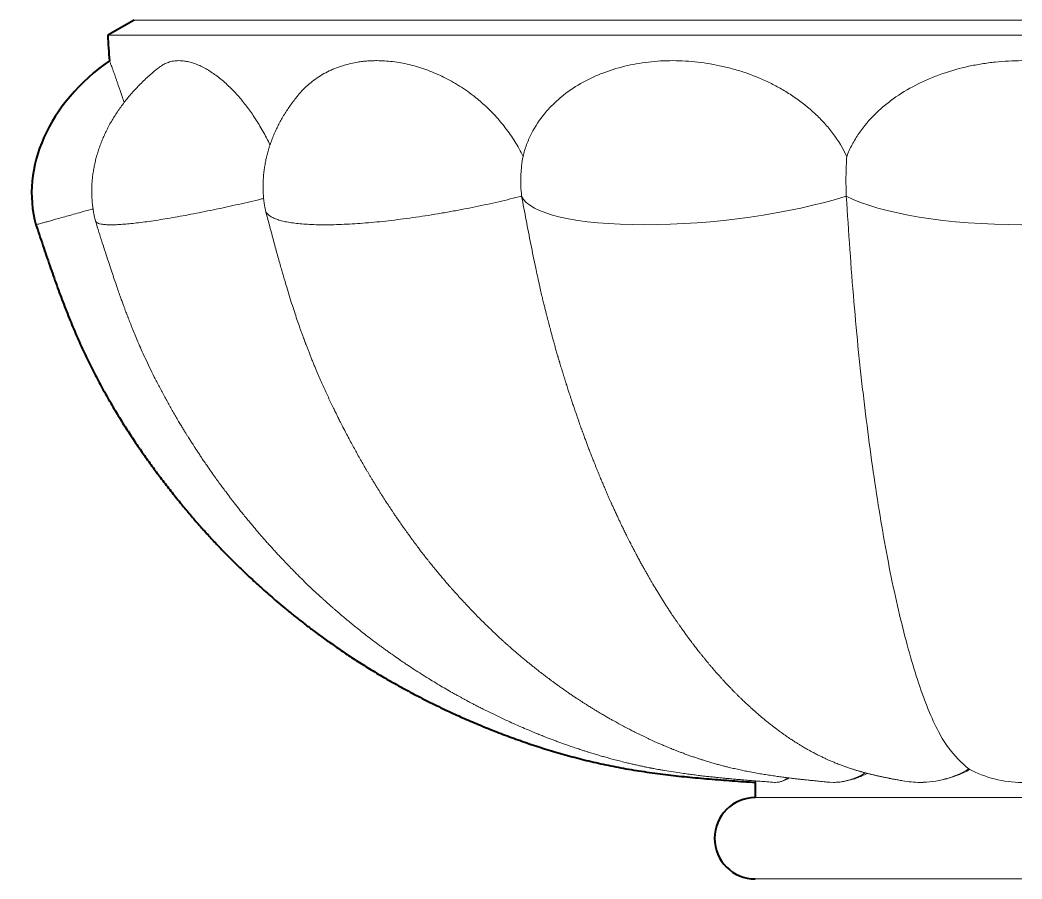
# Model space of a CAD drawing. Header units: millimetres. Extents: x 0 to 1260, y 0 to 1782.
# Drawn here: x 477.7 to 675, y 855 to 1024 of the extents above; entities that cross this region are included whole.
import ezdxf

# ---------------------------------------------------------------- set-up
doc = ezdxf.new("R2010")
doc.units = ezdxf.units.MM
doc.layers.add('архио', color=252, linetype='Continuous', lineweight=40)
doc.layers.add('Размеры', color=5, linetype='Continuous', lineweight=9)

msp = doc.modelspace()

# ---------------------------------------------------------------- linework, layer by layer
at = {"layer": 'архио', "linetype": 'Continuous'}
for p, q in [((500.2, 1024), (495, 1021)), ((622.5, 874), (622.5, 871))]:
    msp.add_line(p, q, dxfattribs=at)
for centre, radius, start, end in [((649.76, 1029.58), 155, 183.1746, 185.0266), ((622.5, 863), 8, 90, 270)]:
    msp.add_arc(centre, radius, start, end, dxfattribs=at)
msp.add_ellipse((518.45, 994.18), major_axis=(-37.57, -10.47), ratio=0.769231, start_param=5.146154, end_param=6.28319, dxfattribs=at)
msp.add_open_spline([(480.88, 983.72), (481.33, 982.36), (482.23, 979.67), (483.58, 975.7), (484.94, 971.84), (486.33, 968.1), (487.75, 964.51), (489.21, 961.06), (490.73, 957.78), (492.29, 954.62), (493.91, 951.58), (495.58, 948.64), (497.27, 945.81), (498.98, 943.1), (500.7, 940.51), (502.41, 938.04), (504.11, 935.68), (505.86, 933.34), (507.65, 931.04), (509.47, 928.77), (511.26, 926.64), (513.01, 924.62), (514.72, 922.71), (516.38, 920.92), (518, 919.24), (519.5, 917.71), (520.91, 916.33), (522.21, 915.08), (523.46, 913.91), (524.66, 912.81), (525.84, 911.74), (527.06, 910.68), (528.4, 909.52), (529.89, 908.27), (531.55, 906.93), (533.32, 905.53), (535.2, 904.09), (537.2, 902.61), (539.33, 901.1), (541.58, 899.55), (543.99, 897.96), (546.58, 896.33), (549.35, 894.66), (552.27, 893), (555.33, 891.34), (558.54, 889.69), (561.73, 888.15), (564.89, 886.71), (568, 885.37), (571.22, 884.07), (574.55, 882.8), (577.97, 881.6), (581.48, 880.47), (585.07, 879.41), (588.77, 878.43), (592.6, 877.54), (596.55, 876.76), (600.64, 876.09), (604.82, 875.53), (609.1, 875.06), (613.48, 874.67), (617.96, 874.32), (620.98, 874.11), (622.5, 874)], degree=3, knots=[0, 0, 0, 0, 0.022362, 0.044218, 0.065548, 0.086341, 0.10659, 0.12595, 0.144794, 0.163133, 0.180976, 0.198676, 0.215868, 0.232554, 0.248735, 0.264412, 0.279585, 0.294255, 0.310005, 0.325141, 0.339668, 0.353591, 0.366913, 0.37964, 0.391774, 0.40332, 0.413188, 0.422586, 0.431517, 0.439981, 0.448033, 0.45638, 0.465242, 0.475712, 0.486815, 0.498547, 0.510904, 0.523883, 0.53748, 0.551691, 0.56651, 0.582683, 0.599517, 0.617009, 0.635158, 0.65396, 0.673414, 0.690567, 0.708194, 0.726292, 0.744853, 0.763867, 0.782971, 0.80249, 0.822415, 0.842736, 0.863873, 0.885418, 0.907397, 0.929831, 0.952737, 0.976125, 1, 1, 1, 1], dxfattribs=at)
at = {"layer": 'Размеры', "linetype": 'Continuous', "lineweight": 15}
for p, q in [((675, 1024), (500.2, 1024)), ((675, 1021), (495, 1021)), ((622.5, 874.29), (622.5, 874)), ((626.5, 874), (626.25, 874.01)), ((675, 871), (622.5, 871)), ((675, 855), (622.5, 855))]:
    msp.add_line(p, q, dxfattribs=at)
at = {"layer": 'Размеры', "linetype": 'Continuous', "lineweight": 15, "flags": 128}
msp.add_lwpolyline([(637.88, 874), (637.18, 874.02), (636.77, 874.06)], dxfattribs=at)
at = {"layer": 'Размеры', "linetype": 'Continuous', "lineweight": 15}
for centre, radius, start, end in [((637.75, 885.88), 11.88, 270.589, 302.6122), ((654.87, 893.1), 19.1, 270.108, 300.459), ((675, 896), 22, 241.6624, 270), ((626.39, 877.89), 3.89, 271.5819, 309.627), ((654.91, 892.82), 18.82, 259.6571, 269.9946)]:
    msp.add_arc(centre, radius, start, end, dxfattribs=at)
for points, knots in [([(495.36, 1016), (495.36, 1016), (495.36, 1016), (495.39, 1015.93), (495.44, 1015.78), (495.53, 1015.55), (495.64, 1015.24), (495.78, 1014.86), (495.95, 1014.39), (496.15, 1013.84), (496.35, 1013.26), (496.56, 1012.68), (496.76, 1012.12), (496.97, 1011.51), (497.2, 1010.85), (497.45, 1010.13), (497.71, 1009.36), (497.98, 1008.58), (498.16, 1008.04), (498.25, 1007.78)], [0, 0, 0, 0, 0.040653, 0.10836, 0.176066, 0.244232, 0.312398, 0.38209, 0.451781, 0.522045, 0.592307, 0.643473, 0.694637, 0.746082, 0.797527, 0.849943, 0.902359, 0.955164, 1, 1, 1, 1]), ([(505.14, 1014.68), (505.22, 1014.75), (505.54, 1015.02), (506.14, 1015.36), (506.83, 1015.65), (507.44, 1015.83), (507.95, 1015.93), (508.48, 1016), (509.12, 1016.02), (509.88, 1015.98), (510.76, 1015.84), (511.68, 1015.6), (512.63, 1015.26), (513.61, 1014.81), (514.59, 1014.28), (515.57, 1013.66), (516.55, 1012.97), (517.54, 1012.18), (518.55, 1011.28), (519.58, 1010.27), (520.53, 1009.26), (521.38, 1008.26), (522.15, 1007.31), (522.91, 1006.29), (523.67, 1005.2), (524.43, 1004.05), (525.18, 1002.81), (525.92, 1001.5), (526.52, 1000.37), (526.86, 999.66), (526.96, 999.43)], [0, 0, 0, 0, 0.017003, 0.06426, 0.111486, 0.139643, 0.167801, 0.196066, 0.224331, 0.26704, 0.309771, 0.352479, 0.396078, 0.439703, 0.483299, 0.523947, 0.56462, 0.605264, 0.646972, 0.688711, 0.730411, 0.761371, 0.792348, 0.823305, 0.855052, 0.886823, 0.918565, 0.951509, 0.984533, 1, 1, 1, 1]), ([(532.46, 1009.16), (532.47, 1009.18), (532.76, 1009.56), (533.38, 1010.22), (534.3, 1011.13), (535.36, 1012.01), (536.57, 1012.86), (537.92, 1013.66), (539.34, 1014.34), (540.83, 1014.91), (542.38, 1015.36), (543.77, 1015.65), (544.96, 1015.83), (545.95, 1015.93), (546.96, 1016), (548.14, 1016.02), (549.53, 1015.98), (551.1, 1015.84), (552.71, 1015.6), (554.34, 1015.26), (556, 1014.81), (557.62, 1014.28), (559.21, 1013.66), (560.76, 1012.97), (562.31, 1012.18), (563.87, 1011.28), (565.43, 1010.27), (566.82, 1009.26), (568.06, 1008.26), (569.15, 1007.31), (570.23, 1006.29), (571.28, 1005.2), (572.31, 1004.05), (573.3, 1002.81), (574.26, 1001.5), (575.17, 1000.11), (576.02, 998.67), (576.52, 997.67), (576.77, 997.17)], [0, 0, 0, 0, 0.001702, 0.029411, 0.057141, 0.084853, 0.11933, 0.153837, 0.188318, 0.223785, 0.259279, 0.294749, 0.315898, 0.337047, 0.358276, 0.379505, 0.411582, 0.443677, 0.475754, 0.5085, 0.541265, 0.574009, 0.60454, 0.635088, 0.665615, 0.69694, 0.72829, 0.759609, 0.782863, 0.806129, 0.82938, 0.853225, 0.877088, 0.900928, 0.925672, 0.950475, 0.975269, 1, 1, 1, 1]), ([(576.77, 997.17), (576.96, 997.96), (577.2, 998.74), (577.62, 999.87), (577.78, 1000.25), (578.1, 1000.98), (578.27, 1001.34), (579.18, 1003.1), (580.04, 1004.41), (581.29, 1005.91), (581.54, 1006.21), (582.07, 1006.78), (582.34, 1007.06), (583.16, 1007.88), (583.73, 1008.39), (585.5, 1009.86), (586.77, 1010.73), (588.78, 1011.88), (589.47, 1012.25), (590.87, 1012.91), (591.58, 1013.22), (593.75, 1014.06), (595.23, 1014.53), (597.52, 1015.08), (598.29, 1015.25), (599.85, 1015.52), (600.65, 1015.64), (602.24, 1015.83), (603.05, 1015.9), (604.66, 1015.99), (605.48, 1016.01), (607.93, 1016.01), (609.56, 1015.91), (612.83, 1015.54), (614.46, 1015.26), (616.91, 1014.7), (617.73, 1014.49), (619.36, 1014.02), (620.17, 1013.76), (622.57, 1012.91), (624.14, 1012.25), (626.44, 1011.1), (627.2, 1010.69), (628.32, 1010.03), (628.69, 1009.81), (629.43, 1009.34), (629.8, 1009.1), (631.61, 1007.87), (632.98, 1006.78), (634.89, 1004.99), (635.51, 1004.37), (636.69, 1003.06), (637.26, 1002.37), (638.85, 1000.26), (639.76, 998.76), (640.51, 997.17)], [0, 0, 0, 0, 0.03125, 0.03125, 0.046875, 0.046875, 0.0625, 0.0625, 0.125, 0.125, 0.140625, 0.140625, 0.15625, 0.15625, 0.1875, 0.1875, 0.25, 0.25, 0.28125, 0.28125, 0.3125, 0.3125, 0.375, 0.375, 0.40625, 0.40625, 0.4375, 0.4375, 0.46875, 0.46875, 0.5, 0.5, 0.5625, 0.5625, 0.625, 0.625, 0.65625, 0.65625, 0.6875, 0.6875, 0.75, 0.75, 0.78125, 0.78125, 0.796875, 0.796875, 0.8125, 0.8125, 0.875, 0.875, 0.90625, 0.90625, 0.9375, 0.9375, 1, 1, 1, 1]), ([(640.51, 997.17), (640.81, 997.96), (641.16, 998.74), (641.76, 999.87), (641.98, 1000.24), (642.42, 1000.98), (642.65, 1001.34), (643.86, 1003.1), (644.97, 1004.4), (646.51, 1005.91), (646.83, 1006.2), (647.48, 1006.78), (647.8, 1007.05), (648.8, 1007.87), (649.49, 1008.38), (651.61, 1009.85), (653.11, 1010.72), (655.45, 1011.87), (656.25, 1012.24), (657.86, 1012.9), (658.68, 1013.21), (661.14, 1014.06), (662.82, 1014.52), (665.37, 1015.08), (666.23, 1015.24), (667.96, 1015.52), (668.84, 1015.64), (671.47, 1015.92), (673.23, 1016.01), (675, 1016.01)], [0, 0, 0, 0, 0.0625, 0.0625, 0.09375, 0.09375, 0.125, 0.125, 0.25, 0.25, 0.28125, 0.28125, 0.3125, 0.3125, 0.375, 0.375, 0.5, 0.5, 0.5625, 0.5625, 0.625, 0.625, 0.75, 0.75, 0.8125, 0.8125, 0.875, 0.875, 1, 1, 1, 1]), ([(505.13, 1014.69), (504.89, 1014.5), (504.33, 1014.05), (503.46, 1013.31), (502.53, 1012.48), (501.64, 1011.62), (500.78, 1010.75), (499.96, 1009.86), (499.18, 1008.96), (498.44, 1008.05), (497.73, 1007.12), (497.07, 1006.18), (496.44, 1005.23), (495.86, 1004.28), (495.31, 1003.31), (494.81, 1002.34), (494.34, 1001.37), (493.92, 1000.39), (493.53, 999.41), (493.19, 998.43), (492.89, 997.45), (492.62, 996.47), (492.4, 995.49), (492.21, 994.51), (492.06, 993.53), (491.95, 992.56), (491.89, 991.59), (491.85, 990.63), (491.86, 989.67), (491.91, 988.72), (491.99, 987.77), (492.11, 986.83), (492.27, 985.9), (492.43, 985.11), (492.56, 984.64), (492.6, 984.46)], [0, 0, 0, 0, 0.026213, 0.062602, 0.098628, 0.134274, 0.169527, 0.204376, 0.238814, 0.272836, 0.306438, 0.339621, 0.372384, 0.404732, 0.43667, 0.468206, 0.499347, 0.530106, 0.560495, 0.590527, 0.620219, 0.649587, 0.678649, 0.707425, 0.735936, 0.764202, 0.792247, 0.820095, 0.847768, 0.875292, 0.902692, 0.929994, 0.957224, 0.984408, 1, 1, 1, 1]), ([(532.46, 1009.16), (532.38, 1009.06), (532.05, 1008.67), (531.51, 1007.97), (530.85, 1007.06), (530.23, 1006.13), (529.64, 1005.2), (529.1, 1004.25), (528.59, 1003.3), (528.13, 1002.35), (527.7, 1001.39), (527.31, 1000.42), (526.96, 999.45), (526.66, 998.48), (526.39, 997.51), (526.16, 996.54), (525.97, 995.57), (525.81, 994.59), (525.7, 993.62), (525.62, 992.66), (525.59, 991.7), (525.59, 990.74), (525.63, 989.78), (525.7, 988.83), (525.82, 987.89), (525.93, 987.16), (526.02, 986.75), (526.04, 986.64)], [0, 0, 0, 0, 0.0157387, 0.0628199, 0.1093534, 0.1553426, 0.2007938, 0.2457158, 0.2901204, 0.3340216, 0.3774358, 0.4203816, 0.4628798, 0.5049529, 0.5466254, 0.5879234, 0.6288744, 0.6695075, 0.7098531, 0.7499425, 0.7898081, 0.8294833, 0.8690021, 0.9083991, 0.9477095, 0.9869687, 1, 1, 1, 1]), ([(576.49, 989.35), (576.34, 990.66), (576.3, 991.97), (576.36, 993.61), (576.38, 993.94), (576.43, 994.6), (576.46, 994.93), (576.56, 995.91), (576.66, 996.54), (576.77, 997.17)], [0, 0, 0, 0, 0.5, 0.5, 0.625, 0.625, 0.75, 0.75, 1, 1, 1, 1]), ([(640.41, 989.35), (640.36, 990.66), (640.34, 991.97), (640.36, 993.61), (640.37, 993.94), (640.39, 994.6), (640.4, 994.93), (640.43, 995.91), (640.47, 996.54), (640.51, 997.17)], [0, 0, 0, 0, 0.5, 0.5, 0.625, 0.625, 0.75, 0.75, 1, 1, 1, 1]), ([(579.93, 972.22), (579.71, 973.21), (579.14, 975.75), (578.3, 979.88), (577.38, 984.6), (576.79, 987.77), (576.49, 989.35)], [0, 0, 0, 0, 0.175995, 0.449866, 0.724918, 1, 1, 1, 1]), ([(664.56, 876.64), (663.13, 877.82), (661.72, 879.14), (659.99, 881.56), (659.65, 882.09), (658.97, 883.23), (658.63, 883.85), (657.63, 885.83), (656.97, 887.31), (655.67, 890.6), (655.03, 892.38), (653.8, 896.16), (653.19, 898.17), (651.44, 904.52), (650.33, 909.22), (648.75, 916.93), (648.25, 919.59), (647.28, 925.05), (646.82, 927.86), (645.48, 936.52), (644.67, 942.58), (643.73, 950.49), (643.54, 952.09), (643.19, 955.32), (643.01, 956.94), (642.51, 961.86), (642.2, 965.19), (641.34, 975.34), (640.87, 982.34), (640.41, 989.35)], [0, 0, 0, 0, 0.125, 0.125, 0.15625, 0.15625, 0.1875, 0.1875, 0.25, 0.25, 0.3125, 0.3125, 0.375, 0.375, 0.5, 0.5, 0.5625, 0.5625, 0.625, 0.625, 0.75, 0.75, 0.78125, 0.78125, 0.8125, 0.8125, 0.875, 0.875, 1, 1, 1, 1]), ([(526.07, 986.56), (526.32, 985.59), (526.82, 983.72), (527.55, 980.97), (528.25, 978.38), (528.93, 975.94), (529.59, 973.64), (530.21, 971.54), (530.79, 969.62), (531.34, 967.87), (531.87, 966.26), (532.37, 964.78), (532.78, 963.61), (533.1, 962.7), (533.34, 962.05), (533.55, 961.47), (533.73, 960.99), (533.86, 960.64), (533.96, 960.38), (534.04, 960.17), (534.13, 959.92), (534.25, 959.62), (534.42, 959.18), (534.65, 958.6), (534.93, 957.89), (535.22, 957.15), (535.53, 956.41), (535.83, 955.68), (536.37, 954.4), (537.15, 952.6), (538.17, 950.34), (538.94, 948.7), (539.44, 947.67), (539.66, 947.2), (539.86, 946.81), (540.03, 946.47), (540.18, 946.16), (540.34, 945.84), (540.52, 945.46), (540.75, 945.01), (541.02, 944.48), (541.45, 943.65), (542, 942.58), (542.66, 941.35), (543.26, 940.23), (543.82, 939.22), (544.37, 938.23), (544.93, 937.24), (545.49, 936.26), (545.96, 935.46), (546.34, 934.82), (546.64, 934.31), (546.95, 933.79), (547.29, 933.23), (547.63, 932.68), (547.96, 932.15), (548.26, 931.65), (548.59, 931.13), (548.94, 930.57), (549.3, 930.02), (549.62, 929.52), (549.87, 929.13), (550.06, 928.85), (550.2, 928.62), (550.34, 928.41), (550.5, 928.18), (550.68, 927.9), (550.92, 927.54), (551.22, 927.08), (551.62, 926.5), (552.07, 925.83), (552.51, 925.2), (552.89, 924.65), (553.16, 924.27), (553.38, 923.96), (553.64, 923.6), (553.97, 923.13), (554.38, 922.57), (554.8, 921.99), (555.22, 921.42), (555.63, 920.87), (555.99, 920.39), (556.31, 919.97), (556.6, 919.58), (556.91, 919.19), (557.19, 918.82), (557.47, 918.46), (557.74, 918.12), (558.03, 917.75), (558.35, 917.35), (558.65, 916.98), (558.91, 916.65), (559.13, 916.38), (559.33, 916.13), (559.55, 915.87), (559.79, 915.57), (560.06, 915.25), (560.34, 914.91), (560.63, 914.57), (560.93, 914.21), (561.22, 913.87), (561.48, 913.56), (561.69, 913.31), (561.87, 913.1), (562.08, 912.86), (562.36, 912.55), (562.72, 912.14), (563.13, 911.67), (563.6, 911.15), (564.1, 910.6), (564.59, 910.05), (565.21, 909.39), (565.94, 908.61), (566.81, 907.69), (567.72, 906.76), (568.67, 905.81), (569.57, 904.92), (570.24, 904.28), (570.68, 903.85), (570.98, 903.56), (571.31, 903.25), (571.64, 902.94), (571.94, 902.67), (572.26, 902.37), (572.57, 902.08), (572.88, 901.8), (573.19, 901.52), (573.56, 901.19), (574.03, 900.77), (574.59, 900.28), (575.24, 899.71), (575.94, 899.12), (576.63, 898.53), (577.28, 897.99), (577.87, 897.51), (578.44, 897.05), (579.04, 896.57), (579.61, 896.12), (580.14, 895.7), (580.57, 895.37), (580.93, 895.1), (581.27, 894.84), (581.63, 894.57), (582.05, 894.26), (582.51, 893.91), (583.02, 893.54), (583.59, 893.13), (584.22, 892.68), (584.87, 892.22), (585.49, 891.79), (586.08, 891.38), (586.66, 890.99), (587.23, 890.61), (587.8, 890.24), (588.32, 889.9), (588.79, 889.59), (589.22, 889.32), (589.61, 889.08), (590.02, 888.82), (590.49, 888.53), (591.01, 888.21), (591.65, 887.82), (592.38, 887.39), (593.15, 886.94), (593.84, 886.54), (594.46, 886.19), (594.98, 885.91), (595.44, 885.65), (595.91, 885.39), (596.45, 885.11), (596.99, 884.82), (597.48, 884.56), (597.88, 884.35), (598.24, 884.17), (598.62, 883.98), (599.05, 883.76), (599.54, 883.52), (600.06, 883.27), (600.6, 883.01), (601.12, 882.76), (601.66, 882.51), (602.19, 882.26), (602.77, 882), (603.38, 881.73), (604.07, 881.43), (604.72, 881.15), (605.29, 880.91), (605.73, 880.73), (606.12, 880.58), (606.45, 880.44), (606.75, 880.32), (607.05, 880.21), (607.47, 880.05), (608.02, 879.84), (608.72, 879.58), (609.45, 879.31), (610.18, 879.06), (610.89, 878.82), (611.54, 878.6), (612.06, 878.44), (612.5, 878.3), (612.92, 878.17), (613.42, 878.01), (613.94, 877.86), (614.42, 877.72), (614.84, 877.61), (615.25, 877.49), (615.67, 877.38), (616.09, 877.27), (616.49, 877.17), (616.84, 877.08), (617.22, 876.98), (617.65, 876.88), (618.16, 876.76), (618.7, 876.64), (619.26, 876.51), (619.8, 876.4), (620.31, 876.29), (621.1, 876.13), (622.13, 875.93), (623.37, 875.72), (624.55, 875.52), (625.69, 875.35), (626.79, 875.19), (627.83, 875.04), (628.72, 874.93), (629.5, 874.83), (630.21, 874.75), (630.93, 874.66), (631.65, 874.58), (632.29, 874.51), (632.8, 874.46), (633.17, 874.42), (633.42, 874.39), (633.68, 874.37), (633.98, 874.34), (634.37, 874.3), (634.84, 874.25), (635.41, 874.19), (636.06, 874.13), (636.52, 874.08), (636.77, 874.05)], [0, 0, 0, 0, 0.016005, 0.031218, 0.045631, 0.059238, 0.072038, 0.08403, 0.094597, 0.104449, 0.113588, 0.122016, 0.129735, 0.133749, 0.137542, 0.140984, 0.143769, 0.145884, 0.147075, 0.148172, 0.149602, 0.151366, 0.153465, 0.157205, 0.161492, 0.165808, 0.170127, 0.174448, 0.17877, 0.192783, 0.206395, 0.219336, 0.222542, 0.225364, 0.227794, 0.229831, 0.231612, 0.233438, 0.235749, 0.238545, 0.241825, 0.245565, 0.253947, 0.261669, 0.268733, 0.275139, 0.280888, 0.287717, 0.294063, 0.299926, 0.303266, 0.306542, 0.309816, 0.313404, 0.317589, 0.320636, 0.323899, 0.327377, 0.331071, 0.334975, 0.338523, 0.340974, 0.342879, 0.344245, 0.345559, 0.347135, 0.348975, 0.351076, 0.354431, 0.358389, 0.362953, 0.36812, 0.371556, 0.374199, 0.376107, 0.378058, 0.38172, 0.385904, 0.389843, 0.393972, 0.398042, 0.40151, 0.404358, 0.407008, 0.409828, 0.41286, 0.415061, 0.417535, 0.420281, 0.423299, 0.426212, 0.428625, 0.4305, 0.43217, 0.434126, 0.43637, 0.438852, 0.441383, 0.443945, 0.446663, 0.449389, 0.451762, 0.453662, 0.455102, 0.456541, 0.459186, 0.462368, 0.466037, 0.470094, 0.474534, 0.479038, 0.482934, 0.490391, 0.497694, 0.505242, 0.513296, 0.521393, 0.527568, 0.529661, 0.532212, 0.535062, 0.537721, 0.540152, 0.542357, 0.545363, 0.547814, 0.54978, 0.552809, 0.556574, 0.56105, 0.566205, 0.571938, 0.577509, 0.582552, 0.587059, 0.591313, 0.595756, 0.600836, 0.604599, 0.607903, 0.610605, 0.612912, 0.615646, 0.618804, 0.62237, 0.626179, 0.630221, 0.635245, 0.640305, 0.644927, 0.649126, 0.653357, 0.657773, 0.661843, 0.665734, 0.669258, 0.672344, 0.674979, 0.677846, 0.681349, 0.6852, 0.68927, 0.695282, 0.700848, 0.705881, 0.710336, 0.714102, 0.716933, 0.720262, 0.724065, 0.728336, 0.731721, 0.734545, 0.736861, 0.739273, 0.742451, 0.745872, 0.749514, 0.753334, 0.757135, 0.760467, 0.764467, 0.768194, 0.772361, 0.777065, 0.782295, 0.785578, 0.788748, 0.791368, 0.793467, 0.795455, 0.797471, 0.799561, 0.803811, 0.808583, 0.813607, 0.818482, 0.823226, 0.827623, 0.831434, 0.83356, 0.836279, 0.839819, 0.843438, 0.846519, 0.849185, 0.851624, 0.854497, 0.857401, 0.859972, 0.86221, 0.864229, 0.867387, 0.870662, 0.874225, 0.878088, 0.881699, 0.884864, 0.888242, 0.897344, 0.905501, 0.913025, 0.921287, 0.928614, 0.935734, 0.942857, 0.947164, 0.952131, 0.957773, 0.962679, 0.967455, 0.971508, 0.973592, 0.975415, 0.977051, 0.979206, 0.982057, 0.985535, 0.989685, 0.994506, 1, 1, 1, 1]), ([(492.6, 984.44), (492.83, 983.71), (493.27, 982.29), (493.92, 980.24), (494.54, 978.32), (495.12, 976.54), (495.66, 974.9), (496.16, 973.41), (496.62, 972.05), (497.05, 970.83), (497.42, 969.76), (497.75, 968.84), (498.04, 968.06), (498.29, 967.39), (498.5, 966.82), (498.68, 966.34), (498.82, 965.97), (498.93, 965.7), (498.99, 965.52), (499.05, 965.37), (499.13, 965.18), (499.25, 964.86), (499.43, 964.41), (499.65, 963.83), (499.98, 963.03), (500.41, 961.96), (500.98, 960.61), (501.65, 959.09), (502.41, 957.41), (503.27, 955.6), (504.19, 953.73), (505.18, 951.79), (506.04, 950.17), (506.76, 948.88), (507.29, 947.92), (507.84, 946.95), (508.4, 945.99), (508.94, 945.07), (509.44, 944.25), (509.87, 943.53), (510.26, 942.9), (510.59, 942.36), (510.88, 941.9), (511.13, 941.5), (511.35, 941.16), (511.57, 940.82), (511.82, 940.44), (512.11, 939.97), (512.47, 939.42), (512.89, 938.79), (513.37, 938.07), (513.91, 937.26), (514.57, 936.3), (515.3, 935.25), (516.07, 934.15), (516.79, 933.15), (517.46, 932.24), (518.07, 931.42), (518.62, 930.69), (519.1, 930.06), (519.54, 929.47), (519.99, 928.9), (520.49, 928.26), (521.04, 927.56), (521.65, 926.8), (522.28, 926.02), (522.9, 925.27), (523.48, 924.58), (524.01, 923.95), (524.48, 923.38), (524.91, 922.89), (525.28, 922.46), (525.59, 922.1), (525.86, 921.8), (526.11, 921.51), (526.38, 921.21), (526.68, 920.87), (527.09, 920.42), (527.6, 919.85), (528.23, 919.16), (528.95, 918.39), (529.74, 917.55), (530.62, 916.63), (531.46, 915.78), (532.24, 914.98), (532.96, 914.27), (533.72, 913.53), (534.51, 912.76), (535.34, 911.97), (536.2, 911.17), (536.94, 910.48), (537.52, 909.96), (537.9, 909.62), (538.16, 909.38), (538.37, 909.2), (538.56, 909.02), (538.82, 908.8), (539.15, 908.5), (539.57, 908.14), (540.04, 907.73), (540.96, 906.94), (542.3, 905.82), (543.86, 904.54), (545.25, 903.44), (546.49, 902.48), (547.56, 901.67), (548.44, 901.01), (549.11, 900.53), (549.76, 900.05), (550.38, 899.61), (550.89, 899.24), (551.29, 898.96), (551.58, 898.76), (551.81, 898.6), (552, 898.47), (552.2, 898.33), (552.5, 898.12), (552.91, 897.84), (553.44, 897.48), (554.04, 897.08), (555.39, 896.19), (557.47, 894.85), (560.2, 893.19), (562.21, 892.02), (563.5, 891.3), (564.09, 890.97), (564.57, 890.7), (564.91, 890.52), (565.14, 890.39), (565.35, 890.28), (565.57, 890.16), (565.87, 890), (566.28, 889.78), (566.81, 889.5), (567.46, 889.17), (568.16, 888.8), (569.22, 888.27), (570.57, 887.6), (572.19, 886.82), (573.75, 886.09), (575.25, 885.41), (576.69, 884.78), (577.81, 884.31), (578.59, 883.98), (579.06, 883.79), (579.48, 883.61), (579.88, 883.45), (580.3, 883.28), (580.8, 883.09), (581.41, 882.85), (582.11, 882.58), (582.86, 882.29), (583.63, 882.01), (584.37, 881.74), (585.23, 881.43), (586.18, 881.09), (587.22, 880.74), (588.13, 880.44), (588.89, 880.19), (589.51, 880), (590.06, 879.83), (590.54, 879.68), (590.99, 879.54), (591.46, 879.4), (592.07, 879.22), (592.86, 878.99), (593.83, 878.72), (594.9, 878.44), (596.04, 878.14), (597.1, 877.88), (598.04, 877.66), (598.86, 877.47), (599.68, 877.29), (600.44, 877.13), (601.08, 877), (601.54, 876.9), (601.85, 876.84), (602.09, 876.8), (602.39, 876.74), (602.8, 876.66), (603.34, 876.56), (603.97, 876.45), (604.99, 876.27), (606.35, 876.05), (607.89, 875.82), (609.23, 875.64), (610.38, 875.49), (611.5, 875.35), (612.58, 875.22), (613.58, 875.11), (614.45, 875.02), (615.19, 874.94), (615.81, 874.88), (616.31, 874.83), (616.7, 874.8), (616.94, 874.77), (617.1, 874.76), (617.23, 874.75), (617.42, 874.73), (617.72, 874.7), (618.16, 874.66), (618.74, 874.61), (619.45, 874.55), (620.28, 874.48), (621.23, 874.4), (622.31, 874.31), (623.51, 874.22), (624.84, 874.12), (625.76, 874.05), (626.25, 874.01)], [0, 0, 0, 0, 0.01203, 0.02333, 0.033898, 0.043731, 0.05283, 0.061052, 0.068566, 0.075375, 0.081479, 0.086418, 0.090777, 0.094558, 0.09776, 0.100386, 0.102549, 0.104058, 0.104915, 0.105581, 0.106633, 0.108073, 0.111009, 0.114266, 0.117776, 0.124674, 0.132375, 0.14088, 0.150863, 0.161415, 0.172408, 0.18384, 0.19571, 0.2014, 0.207184, 0.213063, 0.219037, 0.224764, 0.22993, 0.234286, 0.238144, 0.241504, 0.244366, 0.246804, 0.248954, 0.250875, 0.253204, 0.256118, 0.259617, 0.263623, 0.26819, 0.273319, 0.279009, 0.286653, 0.29375, 0.300286, 0.306262, 0.311679, 0.31654, 0.320844, 0.324378, 0.328202, 0.332479, 0.337209, 0.342391, 0.348022, 0.353156, 0.357993, 0.362375, 0.366301, 0.369773, 0.37279, 0.375293, 0.377413, 0.379215, 0.381348, 0.383826, 0.386649, 0.391005, 0.395988, 0.401596, 0.407812, 0.414558, 0.421825, 0.427012, 0.432434, 0.43809, 0.443981, 0.450105, 0.456462, 0.462886, 0.466341, 0.469022, 0.470929, 0.472126, 0.473442, 0.475131, 0.477602, 0.480592, 0.484072, 0.487645, 0.500105, 0.512093, 0.520151, 0.528619, 0.537509, 0.541847, 0.546277, 0.5508, 0.555004, 0.558522, 0.56093, 0.562863, 0.56432, 0.565336, 0.5666, 0.568388, 0.571165, 0.574668, 0.578728, 0.582802, 0.600979, 0.618761, 0.634634, 0.638836, 0.642712, 0.645788, 0.64769, 0.649064, 0.650059, 0.651426, 0.653275, 0.655603, 0.658963, 0.662989, 0.667495, 0.671953, 0.682238, 0.692063, 0.70143, 0.710376, 0.718952, 0.727157, 0.730179, 0.732936, 0.735429, 0.737657, 0.739981, 0.742874, 0.746452, 0.750634, 0.755194, 0.759644, 0.763967, 0.768166, 0.774509, 0.780543, 0.786236, 0.790177, 0.793715, 0.796851, 0.799585, 0.801959, 0.804568, 0.807606, 0.812474, 0.817978, 0.824113, 0.830638, 0.83738, 0.841911, 0.846536, 0.851252, 0.855697, 0.859278, 0.861989, 0.863336, 0.864431, 0.866059, 0.868334, 0.871413, 0.875086, 0.878795, 0.888524, 0.897959, 0.904519, 0.910933, 0.917199, 0.923319, 0.929069, 0.933845, 0.937965, 0.941431, 0.944241, 0.946397, 0.947898, 0.948313, 0.949002, 0.950086, 0.951563, 0.954145, 0.957427, 0.961409, 0.966091, 0.971473, 0.977555, 0.984337, 0.991818, 1, 1, 1, 1]), ([(579.92, 972.22), (579.95, 972.1), (580.08, 971.53), (580.29, 970.59), (580.56, 969.42), (580.81, 968.39), (581.03, 967.49), (581.22, 966.72), (581.38, 966.08), (581.51, 965.56), (581.61, 965.17), (581.69, 964.86), (581.76, 964.6), (581.83, 964.33), (581.91, 964.01), (582.02, 963.6), (582.17, 963.06), (582.34, 962.42), (582.54, 961.68), (582.77, 960.86), (582.97, 960.14), (583.13, 959.55), (583.26, 959.11), (583.39, 958.66), (583.52, 958.19), (583.65, 957.74), (583.77, 957.35), (583.86, 957.04), (583.93, 956.81), (583.99, 956.61), (584.05, 956.42), (584.13, 956.13), (584.25, 955.73), (584.41, 955.22), (584.58, 954.66), (584.75, 954.09), (584.93, 953.52), (585.11, 952.95), (585.28, 952.4), (585.45, 951.88), (585.6, 951.41), (585.74, 950.98), (585.86, 950.62), (585.95, 950.32), (586.04, 950.05), (586.14, 949.76), (586.25, 949.41), (586.39, 949.01), (586.53, 948.57), (586.68, 948.14), (586.88, 947.55), (587.13, 946.82), (587.41, 946), (587.67, 945.28), (587.88, 944.66), (588.07, 944.13), (588.22, 943.74), (588.32, 943.45), (588.38, 943.27), (588.44, 943.1), (588.51, 942.91), (588.61, 942.66), (588.74, 942.3), (588.94, 941.75), (589.19, 941.06), (589.48, 940.31), (589.72, 939.66), (589.93, 939.12), (590.1, 938.67), (590.25, 938.28), (590.39, 937.93), (590.53, 937.57), (590.7, 937.15), (590.9, 936.64), (591.13, 936.06), (591.38, 935.46), (591.61, 934.87), (591.84, 934.32), (592.05, 933.81), (592.25, 933.33), (592.47, 932.82), (592.72, 932.23), (592.99, 931.59), (593.27, 930.94), (593.55, 930.3), (593.81, 929.71), (594.05, 929.17), (594.3, 928.62), (594.58, 927.99), (594.91, 927.29), (595.25, 926.55), (595.57, 925.87), (595.85, 925.27), (596.07, 924.81), (596.26, 924.42), (596.43, 924.06), (596.63, 923.65), (596.83, 923.24), (597.03, 922.84), (597.25, 922.4), (597.49, 921.91), (597.74, 921.42), (597.94, 921.04), (598.09, 920.73), (598.23, 920.46), (598.39, 920.16), (598.58, 919.8), (598.8, 919.38), (599.1, 918.81), (599.46, 918.13), (599.88, 917.36), (600.28, 916.63), (600.66, 915.96), (601.01, 915.32), (601.36, 914.71), (601.69, 914.13), (602.02, 913.56), (602.38, 912.96), (602.77, 912.3), (603.2, 911.6), (603.62, 910.91), (604.04, 910.23), (604.46, 909.56), (604.87, 908.91), (605.22, 908.37), (605.51, 907.93), (605.77, 907.54), (606.03, 907.14), (606.32, 906.7), (606.65, 906.22), (606.99, 905.72), (607.33, 905.23), (607.62, 904.81), (607.87, 904.46), (608.1, 904.13), (608.34, 903.8), (608.59, 903.45), (608.84, 903.11), (609.06, 902.8), (609.27, 902.52), (609.49, 902.22), (609.74, 901.89), (610.02, 901.51), (610.32, 901.12), (610.62, 900.73), (610.91, 900.35), (611.25, 899.92), (611.62, 899.45), (612.01, 898.96), (612.41, 898.48), (612.8, 897.99), (613.19, 897.52), (613.59, 897.05), (613.94, 896.64), (614.24, 896.29), (614.47, 896.02), (614.7, 895.76), (614.95, 895.48), (615.21, 895.18), (615.48, 894.88), (615.71, 894.63), (615.91, 894.4), (616.11, 894.19), (616.3, 893.98), (616.53, 893.73), (616.77, 893.48), (617, 893.24), (617.19, 893.04), (617.34, 892.87), (617.49, 892.72), (617.67, 892.53), (617.9, 892.3), (618.15, 892.04), (618.39, 891.79), (618.61, 891.57), (618.82, 891.36), (619.04, 891.14), (619.35, 890.84), (619.69, 890.5), (620.05, 890.16), (620.36, 889.86), (620.65, 889.59), (620.95, 889.31), (621.24, 889.04), (621.5, 888.8), (621.71, 888.61), (621.9, 888.44), (622.1, 888.26), (622.33, 888.05), (622.62, 887.8), (622.9, 887.55), (623.15, 887.34), (623.34, 887.17), (623.51, 887.03), (623.7, 886.87), (623.91, 886.69), (624.16, 886.49), (624.39, 886.3), (624.59, 886.13), (624.78, 885.98), (624.97, 885.83), (625.21, 885.63), (625.49, 885.41), (625.79, 885.18), (626.06, 884.97), (626.3, 884.79), (626.54, 884.6), (626.82, 884.39), (627.12, 884.17), (627.4, 883.97), (627.63, 883.8), (627.87, 883.63), (628.13, 883.45), (628.4, 883.26), (628.66, 883.07), (628.92, 882.9), (629.15, 882.74), (629.37, 882.59), (629.61, 882.43), (629.89, 882.25), (630.2, 882.05), (630.52, 881.85), (630.8, 881.67), (631.06, 881.51), (631.33, 881.34), (631.65, 881.15), (632.01, 880.94), (632.39, 880.71), (632.75, 880.51), (633.06, 880.34), (633.34, 880.18), (633.63, 880.02), (633.97, 879.84), (634.34, 879.65), (634.7, 879.46), (635.03, 879.3), (635.34, 879.15), (635.66, 878.99), (636, 878.83), (636.43, 878.63), (636.91, 878.41), (637.39, 878.21), (637.81, 878.03), (638.19, 877.87), (638.61, 877.7), (639.04, 877.53), (639.45, 877.38), (639.8, 877.25), (640.1, 877.14), (640.38, 877.04), (640.7, 876.93), (641.06, 876.81), (641.44, 876.69), (641.76, 876.58), (642.03, 876.49), (642.3, 876.41), (642.6, 876.32), (642.92, 876.23), (643.22, 876.14), (643.48, 876.06), (643.7, 876), (643.92, 875.94), (644.19, 875.87), (644.46, 875.8), (644.71, 875.73), (644.92, 875.68), (645.14, 875.62), (645.4, 875.56), (645.68, 875.49), (645.93, 875.43), (646.13, 875.38), (646.32, 875.34), (646.54, 875.29), (646.79, 875.23), (647.05, 875.18), (647.28, 875.13), (647.48, 875.08), (647.71, 875.03), (648.01, 874.97), (648.37, 874.9), (648.68, 874.84), (648.92, 874.79), (649.12, 874.75), (649.33, 874.71), (649.58, 874.66), (649.88, 874.61), (650.23, 874.54), (650.62, 874.47), (651.06, 874.39), (651.37, 874.33), (651.53, 874.3)], [0, 0, 0, 0, 0.002445, 0.010865, 0.018443, 0.02518, 0.031077, 0.036135, 0.040355, 0.043736, 0.04628, 0.048126, 0.049807, 0.051382, 0.053356, 0.056112, 0.059611, 0.063852, 0.068776, 0.074248, 0.080263, 0.083082, 0.086006, 0.089035, 0.092169, 0.095359, 0.09809, 0.100123, 0.10163, 0.102765, 0.104074, 0.105605, 0.108563, 0.112104, 0.116033, 0.119952, 0.123849, 0.127726, 0.131581, 0.135097, 0.138485, 0.141431, 0.143914, 0.145934, 0.147715, 0.149546, 0.151947, 0.154913, 0.15803, 0.161051, 0.163974, 0.170482, 0.176451, 0.181325, 0.18573, 0.189524, 0.192695, 0.194227, 0.195556, 0.196681, 0.197794, 0.199615, 0.202214, 0.205509, 0.211467, 0.216952, 0.221965, 0.225578, 0.228814, 0.231668, 0.234139, 0.23653, 0.239584, 0.243333, 0.247898, 0.252371, 0.256746, 0.260965, 0.264693, 0.268208, 0.271834, 0.276296, 0.281376, 0.286387, 0.291275, 0.295924, 0.299923, 0.303834, 0.308595, 0.314476, 0.320318, 0.325785, 0.330582, 0.334407, 0.336785, 0.339751, 0.343151, 0.346466, 0.349657, 0.352722, 0.357285, 0.36134, 0.36464, 0.366757, 0.368769, 0.371273, 0.374268, 0.377705, 0.381575, 0.388336, 0.394851, 0.400896, 0.40676, 0.412055, 0.417219, 0.422332, 0.427192, 0.431996, 0.438014, 0.444744, 0.450496, 0.456507, 0.462898, 0.468759, 0.474132, 0.477578, 0.481128, 0.484843, 0.488755, 0.493254, 0.498448, 0.503008, 0.507152, 0.510341, 0.513259, 0.516532, 0.52012, 0.523489, 0.526478, 0.529093, 0.531896, 0.535249, 0.539044, 0.543239, 0.547003, 0.550809, 0.55489, 0.560191, 0.565116, 0.570181, 0.575472, 0.580354, 0.585129, 0.590534, 0.593774, 0.596633, 0.599187, 0.602215, 0.605921, 0.609205, 0.612134, 0.614586, 0.616736, 0.619159, 0.621935, 0.625035, 0.627954, 0.63029, 0.632043, 0.633639, 0.635808, 0.638563, 0.641857, 0.644849, 0.647484, 0.649785, 0.652357, 0.655453, 0.660604, 0.664796, 0.66812, 0.671493, 0.675027, 0.678485, 0.681802, 0.683902, 0.68595, 0.68809, 0.690775, 0.694041, 0.697813, 0.700431, 0.702511, 0.704178, 0.706183, 0.708655, 0.711434, 0.714256, 0.716415, 0.718213, 0.720308, 0.722721, 0.726074, 0.729452, 0.732542, 0.734754, 0.737122, 0.740198, 0.743732, 0.746677, 0.748934, 0.751276, 0.75413, 0.756893, 0.75965, 0.762367, 0.764793, 0.766884, 0.769159, 0.77194, 0.77546, 0.778624, 0.781435, 0.783974, 0.786399, 0.789325, 0.793281, 0.797086, 0.800586, 0.803554, 0.806018, 0.808722, 0.811897, 0.815681, 0.819231, 0.822032, 0.824932, 0.827759, 0.830884, 0.834485, 0.839628, 0.84415, 0.84773, 0.851109, 0.854982, 0.859436, 0.863219, 0.866531, 0.869173, 0.871772, 0.874619, 0.878279, 0.882424, 0.885418, 0.887818, 0.890451, 0.893379, 0.896634, 0.900068, 0.902514, 0.904464, 0.906722, 0.909546, 0.912692, 0.915296, 0.917281, 0.919442, 0.922342, 0.925767, 0.928564, 0.930568, 0.932439, 0.934891, 0.937924, 0.941041, 0.943743, 0.94603, 0.947988, 0.952022, 0.95672, 0.961239, 0.963759, 0.966138, 0.968842, 0.972283, 0.976459, 0.981278, 0.986808, 0.993048, 1, 1, 1, 1]), ([(664.76, 876.53), (663.98, 876.12), (663.19, 875.76), (661.97, 875.29), (661.57, 875.14), (660.74, 874.88), (660.32, 874.75), (658.23, 874.21), (656.56, 874), (654.91, 874)], [0, 0, 0, 0, 0.25, 0.25, 0.375, 0.375, 0.5, 0.5, 1, 1, 1, 1]), ([(622.62, 874.29), (622.61, 874.25), (622.56, 874.14), (622.51, 874.03), (622.5, 874.01), (622.5, 874)], [0, 0, 0, 0, 0.181176, 0.589567, 1, 1, 1, 1]), ([(629.17, 874.87), (629.09, 874.83), (628.78, 874.64), (628.28, 874.4), (627.66, 874.17), (627.06, 874.03), (626.68, 874.01), (626.5, 874)], [0, 0, 0, 0, 0.083001, 0.310037, 0.537068, 0.768535, 1, 1, 1, 1]), ([(644.51, 875.78), (644.33, 875.69), (643.83, 875.43), (643.02, 875.08), (642.03, 874.7), (641, 874.4), (639.95, 874.17), (638.9, 874.03), (638.22, 874.01), (637.88, 874)], [0, 0, 0, 0, 0.080486, 0.221908, 0.363329, 0.520959, 0.678587, 0.839294, 1, 1, 1, 1])]:
    msp.add_open_spline(points, degree=3, knots=knots, dxfattribs=at)
at = {"layer": 'Размеры', "linetype": 'Continuous', "lineweight": 0}
for points, knots in [([(492.62, 984.44), (492.64, 984.38), (492.69, 984.24), (492.95, 984.07), (493.38, 983.91), (493.98, 983.8), (494.73, 983.73), (495.63, 983.71), (496.68, 983.73), (497.88, 983.8), (499.21, 983.91), (500.68, 984.06), (502.28, 984.26), (503.99, 984.51), (505.82, 984.79), (507.75, 985.11), (509.78, 985.47), (511.9, 985.87), (514.1, 986.31), (516.32, 986.77), (518.54, 987.24), (520.75, 987.73), (523, 988.25), (524.66, 988.64), (525.56, 988.86), (525.71, 988.89)], [0, 0, 0, 0, 0.032702, 0.078971, 0.12524, 0.171509, 0.217778, 0.264047, 0.310315, 0.356584, 0.402853, 0.449122, 0.495391, 0.54166, 0.587929, 0.634198, 0.680467, 0.726736, 0.773005, 0.819274, 0.862437, 0.905599, 0.948762, 0.991924, 1, 1, 1, 1]), ([(526.05, 986.65), (526.08, 986.53), (526.13, 986.26), (526.41, 985.87), (526.86, 985.47), (527.48, 985.11), (528.25, 984.79), (529.18, 984.51), (530.26, 984.26), (531.48, 984.06), (532.84, 983.91), (534.34, 983.8), (535.97, 983.73), (537.72, 983.71), (539.58, 983.73), (541.55, 983.8), (543.61, 983.91), (545.77, 984.06), (548, 984.26), (550.3, 984.51), (552.66, 984.79), (555.08, 985.11), (557.53, 985.47), (560.01, 985.87), (562.51, 986.31), (564.96, 986.77), (567.35, 987.24), (569.68, 987.73), (571.98, 988.25), (574.26, 988.79), (575.75, 989.16), (576.49, 989.35)], [0, 0, 0, 0, 0.025178, 0.060416, 0.095653, 0.130891, 0.166129, 0.201366, 0.236604, 0.271841, 0.307079, 0.342316, 0.377554, 0.412791, 0.448029, 0.483266, 0.518504, 0.553741, 0.588979, 0.624216, 0.659454, 0.694691, 0.729929, 0.765166, 0.800404, 0.835642, 0.868513, 0.901385, 0.934257, 0.967128, 1, 1, 1, 1]), ([(576.49, 989.35), (577.94, 985.89), (587.28, 983.72), (614.15, 983.72), (629.45, 985.89), (640.41, 989.35)], [0, 0, 0, 0, 0.5, 0.5, 1, 1, 1, 1]), ([(480.88, 983.72), (480.9, 983.72), (480.93, 983.73), (481.18, 983.8), (481.58, 983.91), (482.13, 984.06), (482.85, 984.26), (483.72, 984.51), (484.73, 984.79), (485.89, 985.11), (487.19, 985.47), (488.62, 985.87), (490.19, 986.31), (491.36, 986.64), (492.04, 986.82), (492.11, 986.85)], [0, 0, 0, 0, 0.08244, 0.164888, 0.247335, 0.329783, 0.412231, 0.494679, 0.577126, 0.659574, 0.742022, 0.82447, 0.906917, 0.989365, 1, 1, 1, 1])]:
    msp.add_open_spline(points, degree=3, knots=knots, dxfattribs=at)
msp.add_open_spline([(640.41, 989.35), (647.12, 985.89), (660.46, 983.72), (675, 983.72)], degree=3, dxfattribs=at)

doc.saveas('drawing.dxf')
